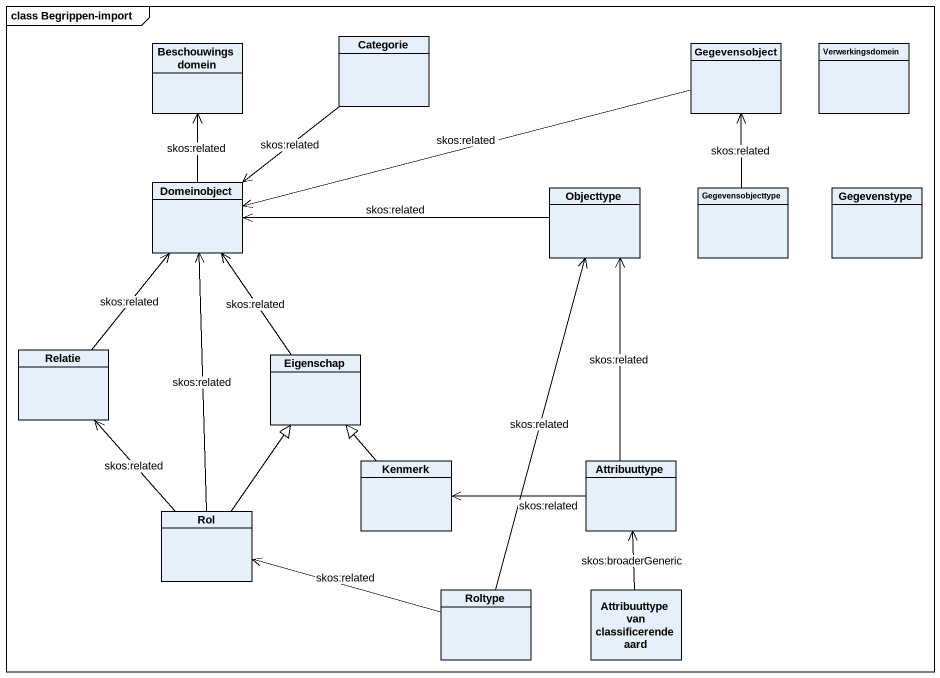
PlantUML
@startuml
mainframe class Begrippen-import
hide circle
hide empty members
class Beschouwingsdomein
class Categorie
class Gegevensobject
class Verwerkingsdomein
class Domeinobject
class Objecttype
class Gegevensobjecttype
class Gegevenstype
class Relatie
class Eigenschap
class Kenmerk
class Attribuuttype
class Rol
class Roltype
class "Attribuuttype van classificerende aard" as Attribuuttype_van
Categorie --> Domeinobject : skos:related
Gegevensobject -left-> Domeinobject : skos:related
Domeinobject -up-> Beschouwingsdomein : skos:related
Objecttype -left-> Domeinobject : skos:related
Gegevensobjecttype -up-> Gegevensobject : skos:related
Relatie -up-> Domeinobject : skos:related
Eigenschap -up-> Domeinobject : skos:related
Kenmerk -up-|> Eigenschap
Attribuuttype -up-> Objecttype : skos:related
Attribuuttype -left-> Kenmerk : skos:related
Rol -up-> Domeinobject : skos:related
Rol -up-> Relatie : skos:related
Rol -up-|> Eigenschap
Roltype -up-> Objecttype : skos:related
Roltype -left-> Rol : skos:related
Attribuuttype_van -up-> Attribuuttype : skos:broaderGeneric
@enduml
